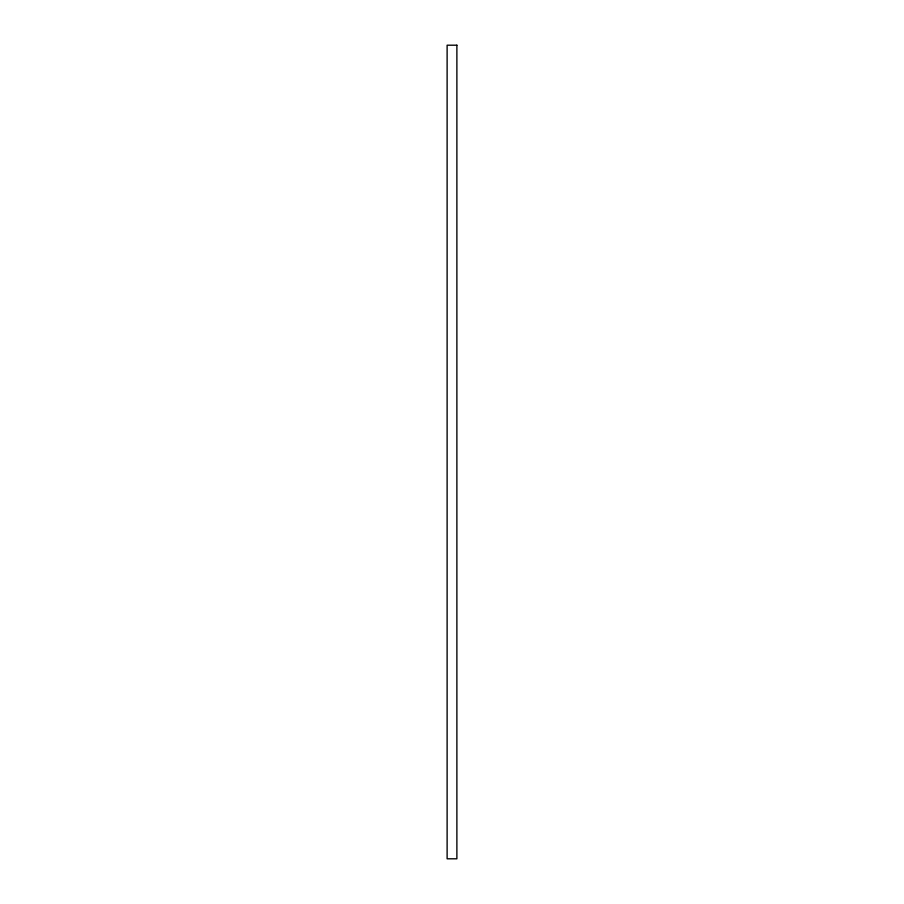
<?xml version="1.0" encoding="UTF-8"?>
<svg xmlns="http://www.w3.org/2000/svg" width="904" height="904" viewBox="0 0 904 904"><rect width="100%" height="100%" fill="white"/><g stroke="black" fill="none" stroke-linecap="round" stroke-linejoin="round"><path stroke-width="1.36" d="M456.882 45.2L447.118 45.2L447.118 858.8L456.882 858.8L456.882 45.2"/></g></svg>
